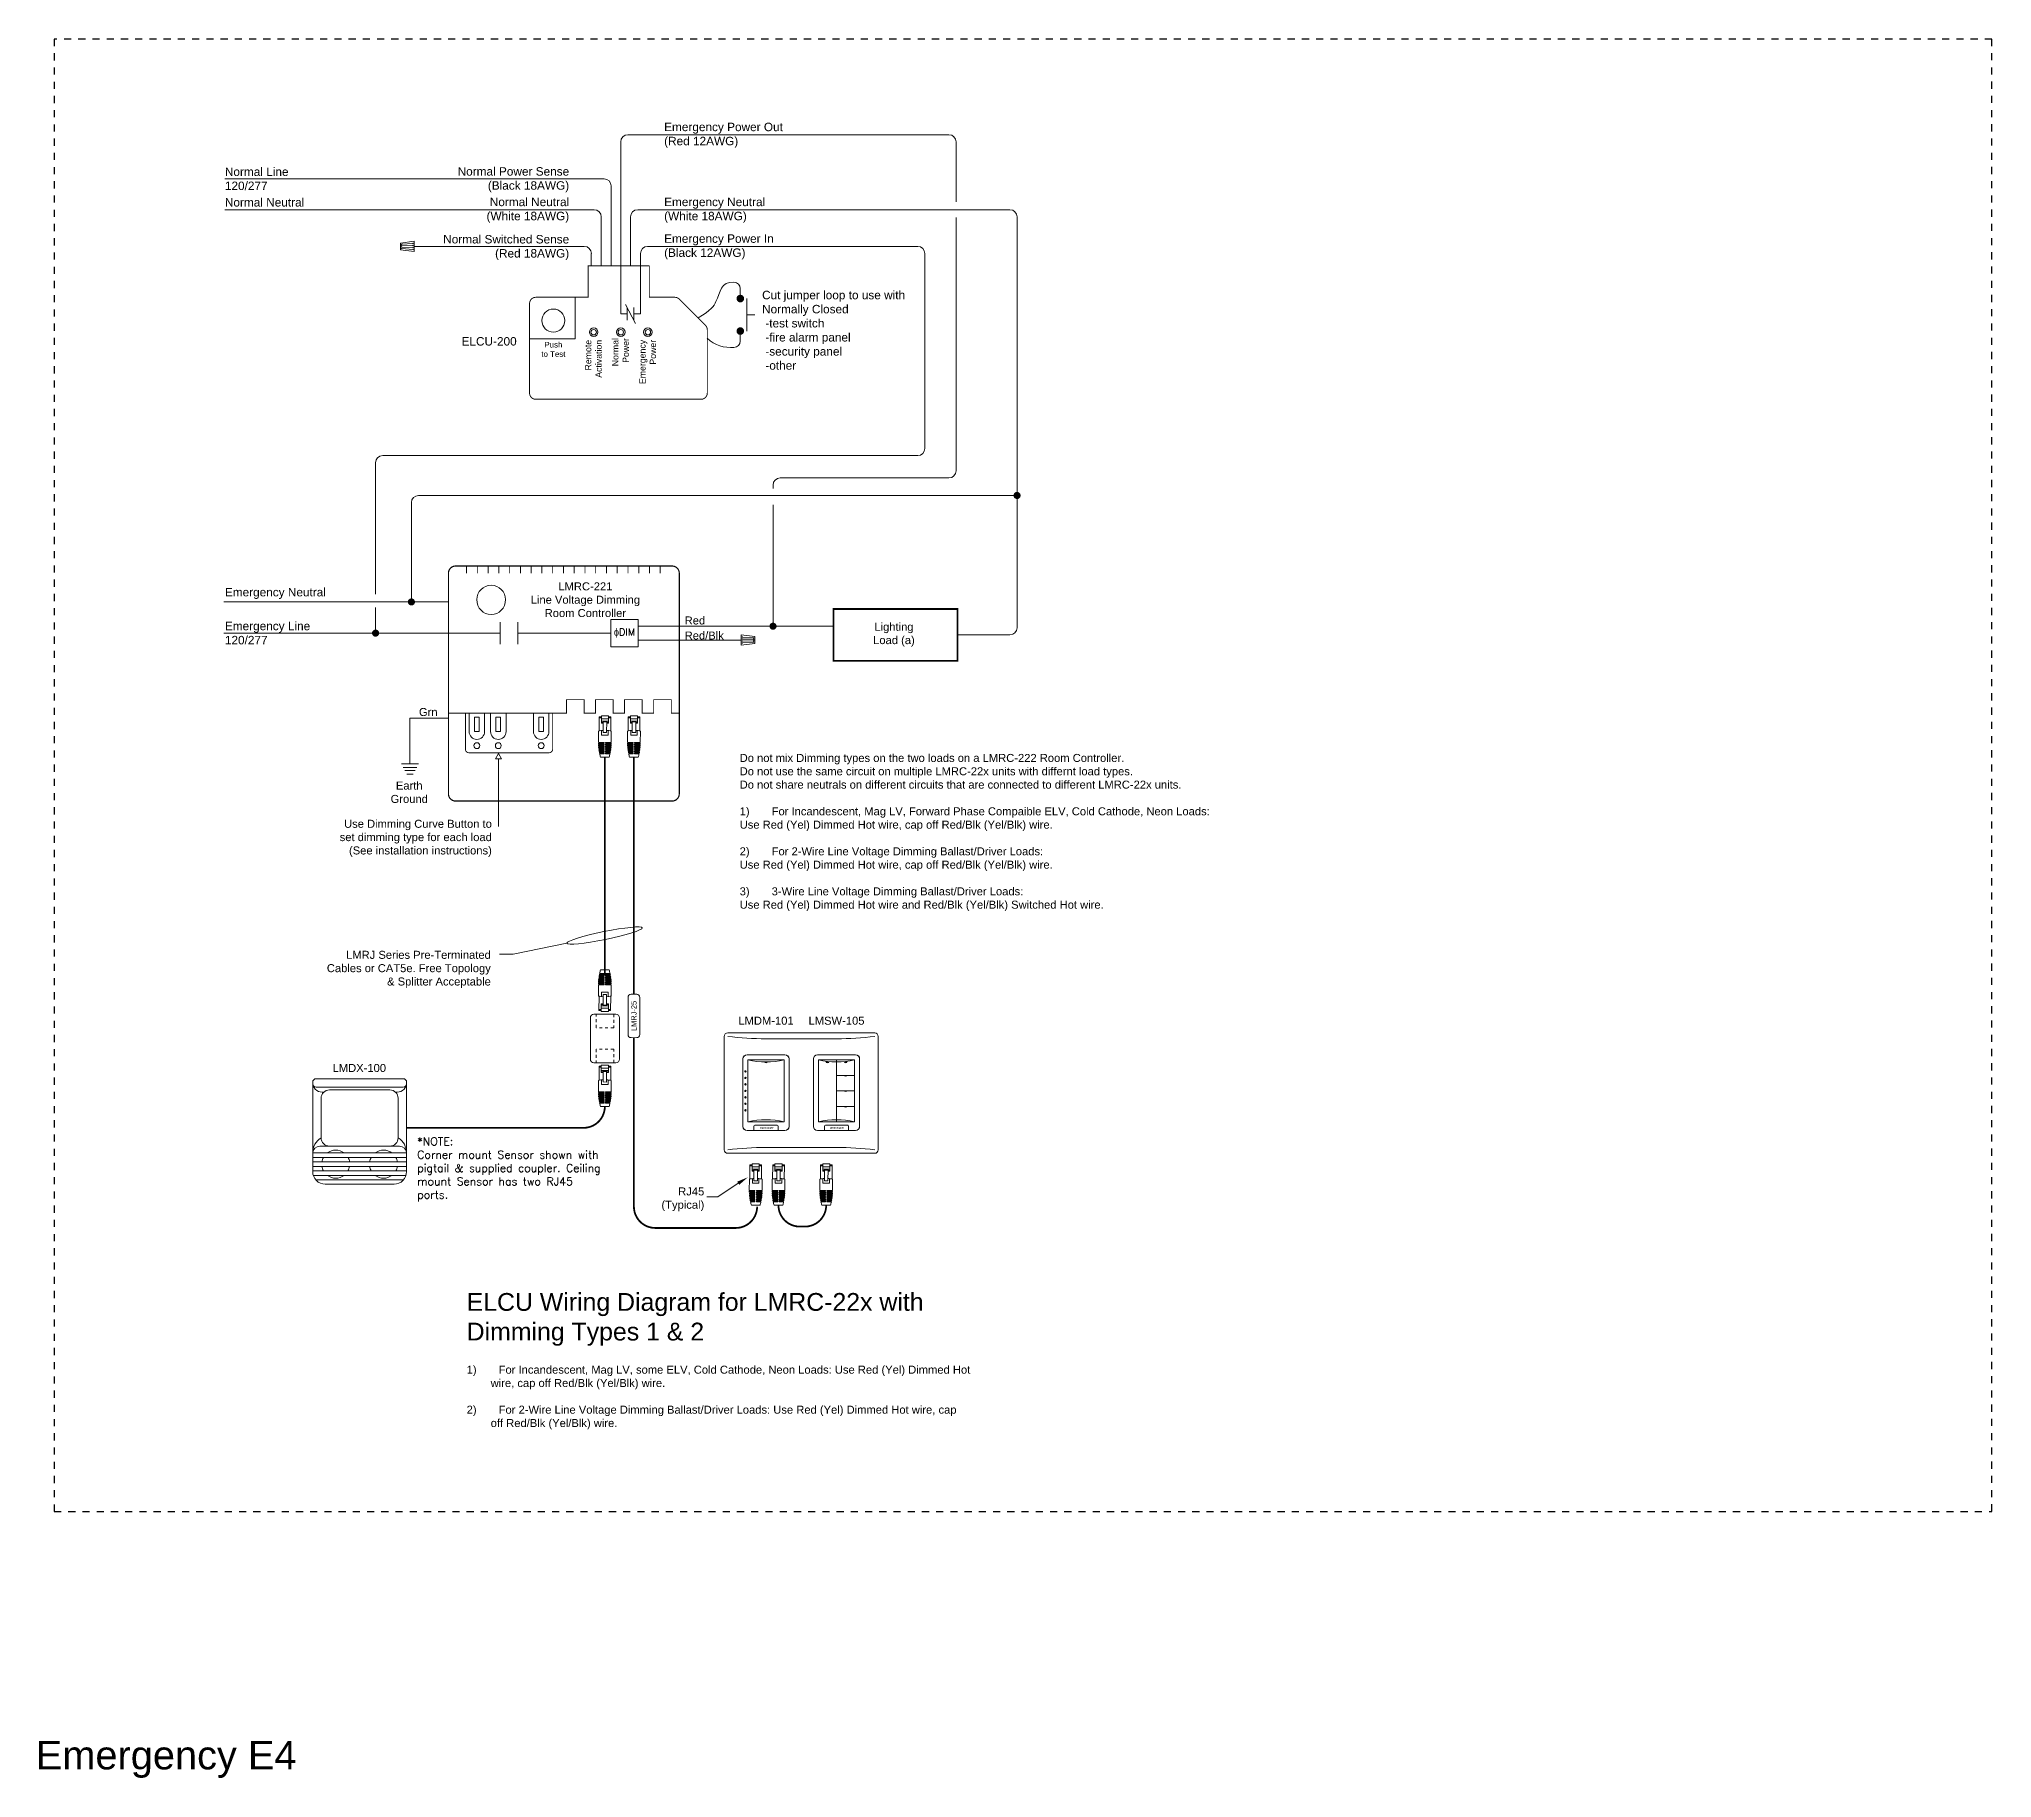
# Model space of a CAD drawing. Header units: inches. Extents: x -60 to 2005, y -577 to 104.
# Drawn here: x 1042.7 to 1111.4, y -114.7 to -53.6 of the extents above; entities that cross this region are included whole.
import ezdxf

# ---------------------------------------------------------------- set-up
doc = ezdxf.new("R2010")
doc.units = ezdxf.units.IN
doc.header["$MEASUREMENT"] = 0
doc.linetypes.add('Demo', pattern=[0.5, 0.25, -0.25])
doc.linetypes.add('HIDDEN', pattern=[0.375, 0.25, -0.125])
doc.layers.get('0').update_dxf_attribs({"lineweight": 5})
doc.layers.add('PS Borders', color=40, linetype='Demo', lineweight=5, plot=False)
for name, color, linetype, lineweight in [('WS', 3, 'Continuous', 5), ('WS_DETAIL', 7, 'Continuous', 5), ('WS_LineVoltage', 1, 'Continuous', 5)]:
    doc.layers.add(name, color=color, linetype=linetype, lineweight=lineweight)
doc.styles.add('ARIAL', font='arial.ttf')
doc.styles.add('ROMANS', font='ROMANS.shx', dxfattribs={"height": 0.0625})

# ---------------------------------------------------------------- blocks, each defined once
blk = doc.blocks.new('A$C28216DC1')
at = {"layer": 'WS_DETAIL'}
blk.add_lwpolyline([(22.84, 8.11), (17.13, 4.27), (13.98, 4.27)], dxfattribs=at)
blk.add_solid([(23.11, 7.67), (22.56, 8.56), (25.52, 9.76)], dxfattribs=at)
at = {"layer": 'WS_DETAIL', "linetype": 'Continuous', "insert": (13.29, 3.59), "char_height": 2.25, "width": 37.309, "attachment_point": 6, "style": 'ARIAL'}
blk.add_mtext('\\pi29.81;RJ45\\P\\pi22.42;(Typical)', dxfattribs=at)
blk = doc.blocks.new('*U130')
for p, q in [((-1.64, 7.37), (-1.63, 11.37)), ((-1.63, 11.37), (-0.99, 11.37)), ((-1.63, 11.09), (-0.99, 11.09)), ((1, 11.65), (-0.99, 11.65)), ((-0.99, 11.65), (-0.99, 9.56)), ((1, 11.65), (1, 9.56)), ((1.65, 11.37), (1, 11.37)), ((1, 11.09), (1.65, 11.09)), ((1.64, 7.37), (1.65, 11.37)), ((-1.8, 7.34), (-1.81, 4.17)), ((-0.99, 10.79), (1, 10.79)), ((-0.99, 10.12), (1, 10.12)), ((-0.5, 9.76), (-0.99, 9.76)), ((-0.99, 9.56), (-0.5, 9.56)), ((-0.9, 7.49), (-0.9, 6.2)), ((0.9, 6.2), (-0.9, 6.2)), ((-0.5, 6.9), (-0.49, 10.12)), ((0.5, 6.89), (-0.5, 6.9)), ((0.51, 9.89), (-0.49, 9.89)), ((0.5, 6.89), (0.51, 10.12)), ((1, 9.56), (0.5, 9.56)), ((1, 9.76), (0.51, 9.76)), ((0.9, 7.49), (0.9, 6.2)), ((1.81, 7.33), (1.8, 4.16)), ((-0.21, 4.16), (-1.81, 4.17)), ((-0.21, 3.92), (-1.81, 3.92)), ((-0.21, 3.67), (-1.8, 3.67)), ((-0.21, 3.42), (-1.79, 3.43)), ((-0.21, 3.18), (-1.78, 3.18)), ((-0.22, 2.93), (-1.76, 2.93)), ((-0.22, 2.69), (-1.74, 2.69)), ((-0.22, 2.44), (-1.71, 2.44)), ((-0.22, 2.19), (-1.68, 2.19)), ((-0.22, 1.95), (-1.65, 1.95)), ((-0.22, 1.7), (-1.61, 1.7)), ((-0.22, 1.45), (-1.57, 1.45)), ((-0.22, 1.21), (-1.52, 1.21)), ((-0.22, 0.96), (-1.47, 0.96)), ((-1.21, 0), (1.21, 0)), ((-0.81, 3.67), (-0.82, 3.43)), ((-0.82, 3.18), (-0.82, 2.93)), ((-0.82, 2.69), (-0.82, 2.44)), ((-0.82, 2.19), (-0.82, 1.95)), ((-0.82, 1.7), (-0.82, 1.45)), ((-0.82, 1.21), (-0.82, 0.96)), ((-0.81, 4.16), (-0.81, 3.92)), ((-0.22, 2.93), (-0.21, 3.18)), ((-0.22, 2.44), (-0.22, 2.69)), ((-0.22, 1.95), (-0.22, 2.19)), ((-0.22, 1.45), (-0.22, 1.7)), ((-0.22, 0.96), (-0.22, 1.21)), ((-0.21, 3.92), (-0.21, 4.16)), ((-0.21, 3.42), (-0.21, 3.67)), ((0.2, 1.95), (0.2, 2.19)), ((1.67, 2.19), (0.2, 2.19)), ((1.64, 1.94), (0.2, 1.95)), ((0.2, 1.45), (0.2, 1.7)), ((1.6, 1.7), (0.2, 1.7)), ((1.55, 1.45), (0.2, 1.45)), ((0.2, 0.96), (0.2, 1.21)), ((1.51, 1.2), (0.2, 1.21)), ((1.45, 0.96), (0.2, 0.96)), ((0.21, 3.92), (0.21, 4.16)), ((1.8, 4.16), (0.21, 4.16)), ((1.8, 3.91), (0.21, 3.92)), ((0.21, 3.42), (0.21, 3.67)), ((1.79, 3.67), (0.21, 3.67)), ((1.78, 3.42), (0.21, 3.42)), ((0.21, 2.93), (0.21, 3.18)), ((1.77, 3.18), (0.21, 3.18)), ((1.75, 2.93), (0.21, 2.93)), ((0.21, 2.44), (0.21, 2.68)), ((1.73, 2.68), (0.21, 2.68)), ((1.7, 2.44), (0.21, 2.44)), ((0.8, 1.7), (0.8, 1.45)), ((0.8, 1.21), (0.8, 0.96)), ((0.81, 4.16), (0.81, 3.92)), ((0.81, 3.67), (0.81, 3.42)), ((0.81, 3.18), (0.81, 2.93)), ((0.81, 2.68), (0.81, 2.44)), ((0.81, 2.19), (0.81, 1.94))]:
    blk.add_line(p, q)
for centre, radius, start, end in [((-0.01, -0.65), 8.19, 93.4212, 102.6603), ((-0.01, -0.65), 8.19, 77.1781, 86.4172), ((13.26, 4.15), 15.07, 180.8562, 181.7934), ((13.26, 4.15), 15.07, 182.7312, 183.6696), ((13.26, 4.15), 15.07, 184.6091, 185.5499), ((13.26, 4.15), 15.07, 186.4922, 187.4363), ((13.26, 4.15), 15.07, 188.3824, 189.3309), ((13.26, 4.15), 15.07, 190.282, 191.2359), ((13.26, 4.15), 15.07, 192.1931, 195.9571), ((-13.27, 4.18), 15.07, 343.8813, 347.6453), ((-13.27, 4.18), 15.07, 348.6025, 349.5565), ((-13.27, 4.18), 15.07, 350.5075, 351.456), ((-13.27, 4.18), 15.07, 352.4021, 353.3462), ((-13.27, 4.18), 15.07, 354.2885, 355.2293), ((-13.27, 4.18), 15.07, 356.1688, 357.1073), ((-13.27, 4.18), 15.07, 358.045, 358.9822)]:
    blk.add_arc(centre, radius, start, end)
blk = doc.blocks.new('*U131')
for p, q in [((1.21, 0), (-1.21, 0)), ((-1.81, -7.33), (-1.8, -4.16)), ((-1.8, -3.91), (-0.21, -3.92)), ((-1.8, -4.16), (-0.21, -4.16)), ((-1.79, -3.67), (-0.21, -3.67)), ((-1.78, -3.42), (-0.21, -3.42)), ((-1.77, -3.18), (-0.21, -3.18)), ((-1.75, -2.93), (-0.21, -2.93)), ((-1.73, -2.68), (-0.21, -2.68)), ((-1.7, -2.44), (-0.21, -2.44)), ((-1.67, -2.19), (-0.2, -2.19)), ((-1.64, -1.94), (-0.2, -1.95)), ((-1.6, -1.7), (-0.2, -1.7)), ((-1.55, -1.45), (-0.2, -1.45)), ((-1.51, -1.2), (-0.2, -1.21)), ((-1.45, -0.96), (-0.2, -0.96)), ((-0.81, -2.19), (-0.81, -1.94)), ((-0.81, -2.68), (-0.81, -2.44)), ((-0.81, -3.18), (-0.81, -2.93)), ((-0.81, -3.67), (-0.81, -3.42)), ((-0.81, -4.16), (-0.81, -3.92)), ((-0.8, -1.21), (-0.8, -0.96)), ((-0.8, -1.7), (-0.8, -1.45)), ((-0.21, -2.44), (-0.21, -2.68)), ((-0.21, -2.93), (-0.21, -3.18)), ((-0.21, -3.42), (-0.21, -3.67)), ((-0.21, -3.92), (-0.21, -4.16)), ((-0.2, -0.96), (-0.2, -1.21)), ((-0.2, -1.45), (-0.2, -1.7)), ((-0.2, -1.95), (-0.2, -2.19)), ((0.22, -2.93), (0.21, -3.18)), ((0.21, -3.18), (1.78, -3.18)), ((0.21, -3.42), (1.79, -3.43)), ((0.21, -3.42), (0.21, -3.67)), ((0.21, -3.67), (1.8, -3.67)), ((0.21, -3.92), (1.81, -3.92)), ((0.21, -3.92), (0.21, -4.16)), ((0.21, -4.16), (1.81, -4.17)), ((0.22, -0.96), (1.47, -0.96)), ((0.22, -0.96), (0.22, -1.21)), ((0.22, -1.21), (1.52, -1.21)), ((0.22, -1.45), (1.57, -1.45)), ((0.22, -1.45), (0.22, -1.7)), ((0.22, -1.7), (1.61, -1.7)), ((0.22, -1.95), (1.65, -1.95)), ((0.22, -1.95), (0.22, -2.19)), ((0.22, -2.19), (1.68, -2.19)), ((0.22, -2.44), (1.71, -2.44)), ((0.22, -2.44), (0.22, -2.69)), ((0.22, -2.69), (1.74, -2.69)), ((0.22, -2.93), (1.76, -2.93)), ((0.81, -3.67), (0.82, -3.43)), ((0.81, -4.16), (0.81, -3.92)), ((0.82, -1.21), (0.82, -0.96)), ((0.82, -1.7), (0.82, -1.45)), ((0.82, -2.19), (0.82, -1.95)), ((0.82, -2.69), (0.82, -2.44)), ((0.82, -3.18), (0.82, -2.93)), ((1.8, -7.34), (1.81, -4.17)), ((-1.64, -7.37), (-1.65, -11.37)), ((-1, -11.65), (-1, -9.56)), ((-1, -9.56), (-0.5, -9.56)), ((-1, -9.76), (-0.51, -9.76)), ((0.99, -10.12), (-1, -10.12)), ((0.99, -10.79), (-1, -10.79)), ((-0.9, -7.49), (-0.9, -6.2)), ((-0.9, -6.2), (0.9, -6.2)), ((-0.5, -6.89), (-0.51, -10.12)), ((-0.51, -9.89), (0.49, -9.89)), ((-0.5, -6.89), (0.5, -6.9)), ((0.5, -6.9), (0.49, -10.12)), ((0.99, -9.56), (0.5, -9.56)), ((0.5, -9.76), (0.99, -9.76)), ((0.9, -7.49), (0.9, -6.2)), ((0.99, -11.65), (0.99, -9.56)), ((1.64, -7.37), (1.63, -11.37)), ((-1, -11.09), (-1.65, -11.09)), ((-1.65, -11.37), (-1, -11.37)), ((-1, -11.65), (0.99, -11.65)), ((1.63, -11.09), (0.99, -11.09)), ((1.63, -11.37), (0.99, -11.37))]:
    blk.add_line(p, q)
for centre, radius, start, end in [((13.27, -4.18), 15.07, 163.8813, 167.6453), ((13.27, -4.18), 15.07, 178.045, 178.9822), ((13.27, -4.18), 15.07, 176.1688, 177.1073), ((13.27, -4.18), 15.07, 174.2885, 175.2293), ((13.27, -4.18), 15.07, 172.4021, 173.3462), ((13.27, -4.18), 15.07, 170.5075, 171.456), ((13.27, -4.18), 15.07, 168.6025, 169.5565), ((-13.26, -4.15), 15.07, 12.1931, 15.9571), ((-13.26, -4.15), 15.07, 10.282, 11.2359), ((-13.26, -4.15), 15.07, 8.3824, 9.3309), ((-13.26, -4.15), 15.07, 6.4922, 7.4363), ((-13.26, -4.15), 15.07, 4.6091, 5.5499), ((-13.26, -4.15), 15.07, 2.7312, 3.6696), ((-13.26, -4.15), 15.07, 0.8562, 1.7934), ((0.01, 0.65), 8.19, 257.1781, 266.4172), ((0.01, 0.65), 8.19, 273.4212, 282.6603)]:
    blk.add_arc(centre, radius, start, end)
blk = doc.blocks.new('*U135')
at = {"linetype": 'HIDDEN'}
for p, q in [((-2.48, 3.03), (-2.48, 6.83)), ((2.48, 6.83), (2.48, 3.03)), ((2.48, 3.03), (-2.48, 3.03)), ((2.48, -3.03), (-2.48, -3.03)), ((-2.48, -3.03), (-2.48, -6.83)), ((2.48, -6.83), (2.48, -3.03))]:
    blk.add_line(p, q, dxfattribs=at)
for p, q in [((2.48, 6.83), (-2.48, 6.83)), ((2.48, -6.83), (-2.48, -6.83))]:
    blk.add_line(p, q)
for points in [[(-2.48, -6.83), (-3.08, -6.83, -0.414214), (-4.08, -5.83), (-4.08, 5.83, -0.414214), (-3.08, 6.83), (-2.48, 6.83)], [(2.48, 6.83), (3.08, 6.83, -0.414214), (4.08, 5.83), (4.08, -5.83, -0.414214), (3.08, -6.83), (2.48, -6.83)]]:
    blk.add_lwpolyline(points, format="xyb")
blk = doc.blocks.new('*U138')
at = {"const_width": 0.5}
for points in [[(0, 132.37), (0, 6)], [(34.64, 6), (34.64, 6)], [(6, 0), (28.64, 0)]]:
    blk.add_lwpolyline(points, dxfattribs=at)
for points in [[(0, 6, 0.414214), (6, 0)], [(28.64, 0, 0.414214), (34.64, 6)]]:
    blk.add_lwpolyline(points, format="xyb", dxfattribs=at)
blk = doc.blocks.new('*U134')
blk.add_lwpolyline([(-1.66, -5.21), (-1.66, 5.21, -0.414214), (-0.78, 6.09), (0.78, 6.09, -0.414214), (1.66, 5.21), (1.66, -5.21, -0.414214), (0.78, -6.09), (-0.78, -6.09, -0.414214)], format="xyb", close=True)
at = {"insert": (0, 0), "char_height": 1.5, "attachment_point": 5, "rotation": 90, "style": 'ARIAL', "bg_fill": 3, "box_fill_scale": 1, "bg_fill_color": 256, "bg_fill_transparency": 0}
blk.add_mtext_dynamic_manual_height_columns('LMRJ-25', width=12.0337, gutter_width=70, heights=[0], dxfattribs=at)
blk = doc.blocks.new('*U264')
for p, q in [((-17.89, 50.31), (-17.89, 44.1)), ((-17.89, 50.31), (-17.89, 44.1)), ((-12.94, 50.31), (-12.94, 44.1)), ((-12.94, 50.31), (-12.94, 44.1)), ((-26, 47.2), (-17.89, 47.2)), ((-12.94, 47.2), (13.17, 47.2)), ((-26.64, 24.72), (-26.64, 19.51)), ((-22.27, 19.51), (-22.27, 24.72)), ((-20.61, 24.72), (-20.61, 19.51)), ((-16.25, 19.51), (-16.25, 24.72)), ((-8.56, 24.72), (-8.56, 19.51)), ((-4.19, 19.51), (-4.19, 24.72))]:
    blk.add_line(p, q)
for points, const_width in [([(-0.09, 66.07), (30.45, 66.07, -0.414214), (32.44, 64.07), (32.44, 2, -0.414214), (30.45, 0), (-30.45, 0, -0.414214), (-32.44, 2), (-32.44, 64.07, -0.414214), (-30.45, 66.07), (-0.09, 66.07)], 0.343), ([(-27.68, 24.72), (-27.68, 14.58, 0.414214), (-26.68, 13.58), (-4.15, 13.58, 0.414214), (-3.15, 14.58), (-3.15, 24.72)], 0.25)]:
    blk.add_lwpolyline(points, format="xyb", dxfattribs=dict(const_width=const_width))
at = {"const_width": 0.25}
for points in [[(-27.34, 64.06), (-27.34, 66.07)], [(-24.32, 64.06), (-24.32, 66.07)], [(-21.29, 64.06), (-21.29, 66.07)], [(-18.27, 64.06), (-18.27, 66.07)], [(-15.24, 64.06), (-15.24, 66.07)], [(-12.22, 64.06), (-12.22, 66.07)], [(-9.19, 64.06), (-9.19, 66.07)], [(-6.17, 64.06), (-6.17, 66.07)], [(-3.15, 64.06), (-3.15, 66.07)], [(-0.12, 64.06), (-0.12, 66.07)], [(2.9, 64.06), (2.9, 66.07)], [(5.93, 64.06), (5.93, 66.07)], [(8.95, 64.06), (8.95, 66.07)], [(11.98, 64.06), (11.98, 66.07)], [(15, 64.06), (15, 66.07)], [(18.03, 64.06), (18.03, 66.07)], [(21.05, 64.06), (21.05, 66.07)], [(24.07, 64.06), (24.07, 66.07)], [(27.1, 64.06), (27.1, 66.07)], [(32.44, 24.72), (30.2, 24.72), (30.2, 28.51), (25.24, 28.51), (25.24, 24.72), (22.03, 24.72), (22.03, 28.51), (17.07, 28.51), (17.07, 24.72), (13.86, 24.72), (13.86, 28.51), (8.9, 28.51), (8.9, 24.72), (5.69, 24.72), (5.69, 28.51), (0.73, 28.51), (0.73, 24.72), (-32.44, 24.72)]]:
    blk.add_lwpolyline(points, dxfattribs=at)
blk.add_lwpolyline([(-20.43, 52.43), (-21.24, 52.51), (-21.99, 52.75), (-22.67, 53.13), (-23.27, 53.64), (-23.77, 54.26), (-24.14, 54.98), (-24.38, 55.78), (-24.46, 56.64), (-24.46, 56.64), (-24.38, 57.45), (-24.14, 58.2), (-23.77, 58.89), (-23.27, 59.49), (-22.67, 59.98), (-21.99, 60.36), (-21.24, 60.59), (-20.43, 60.68), (-20.43, 60.68), (-19.63, 60.59), (-18.87, 60.36), (-18.19, 59.98), (-17.59, 59.49), (-17.09, 58.89), (-16.72, 58.2), (-16.48, 57.45), (-16.4, 56.64), (-16.4, 56.64), (-16.48, 55.78), (-16.72, 54.98), (-17.09, 54.26), (-17.59, 53.64), (-18.19, 53.13), (-18.87, 52.75), (-19.63, 52.51), (-20.43, 52.43), (-20.43, 52.43), (-20.43, 52.43)])
for points in [[(13.17, 51.08), (20.92, 51.08), (20.92, 43.33), (13.17, 43.33)], [(-25.12, 19.51), (-23.79, 19.51), (-23.79, 23.54), (-25.12, 23.54)], [(-19.09, 19.51), (-17.77, 19.51), (-17.77, 23.54), (-19.09, 23.54)], [(-7.04, 19.51), (-5.71, 19.51), (-5.71, 23.54), (-7.04, 23.54)]]:
    blk.add_lwpolyline(points, close=True)
for centre in [(-24.45, 15.57), (-18.43, 15.57), (-6.37, 15.57)]:
    blk.add_circle(centre, 0.819)
for centre in [(-24.45, 19.51), (-18.43, 19.51), (-6.37, 19.51)]:
    blk.add_arc(centre, 2.18, 180, 0)
at = {"insert": (6.05, 61.48), "char_height": 2.25, "width": 40.9705, "attachment_point": 2, "style": 'ROMANS'}
blk.add_mtext('{\\fArial|b0|i0|c0|p34;LMRC-221\\PLine Voltage Dimming\\PRoom Controller}', dxfattribs=at)
at = {"linetype": 'Continuous', "insert": (17.05, 47.2), "char_height": 2, "width": 5.8059, "attachment_point": 5, "style": 'ROMANS'}
blk.add_mtext('ɸDIM', dxfattribs=at)
blk = doc.blocks.new('WallPlate2Gang')
for p, q in [((-19.83, 33.84), (19.83, 33.84)), ((0, 33.84), (1.69, 33.84)), ((19.83, 33.84), (21.52, 33.84)), ((-20.79, 0.96), (-20.79, 32.88)), ((-14.38, 27.7), (-3.75, 27.7)), ((10.76, 32.2), (-9.07, 32.2)), ((5.44, 27.7), (16.08, 27.7)), ((22.48, 32.88), (22.48, 0.96)), ((-15.56, 26.52), (-15.56, 7.57)), ((-2.57, 26.52), (-2.57, 7.57)), ((4.26, 26.52), (4.26, 7.57)), ((17.26, 26.52), (17.26, 7.57)), ((-3.75, 6.39), (-14.38, 6.39)), ((16.08, 6.39), (5.44, 6.39)), ((-19.83, 0), (19.83, 0)), ((10.76, 1.64), (-9.07, 1.64)), ((0, 0), (1.69, 0)), ((19.83, 0), (21.52, 0))]:
    blk.add_line(p, q)
for centre, radius, start, end in [((-19.83, 32.88), 0.96, 90, 180), ((21.52, 32.88), 0.96, 0, 90), ((-9.07, 117.54), 85.35, 262.7571, 270), ((-14.38, 26.52), 1.18, 90, 180), ((-3.75, 26.52), 1.18, 0, 90), ((5.44, 26.52), 1.18, 90, 180), ((10.76, 117.54), 85.35, 270, 277.2429), ((16.08, 26.52), 1.18, 0, 90), ((-14.38, 7.57), 1.18, 180, 270), ((-3.75, 7.57), 1.18, 270, 0), ((5.44, 7.57), 1.18, 180, 270), ((16.08, 7.57), 1.18, 270, 0), ((-19.83, 0.96), 0.96, 180, 270), ((-9.07, -83.7), 85.35, 90, 97.2429), ((10.76, -83.7), 85.35, 82.7571, 90), ((21.52, 0.96), 0.96, 270, 0)]:
    blk.add_arc(centre, radius, start, end)
blk = doc.blocks.new('*U189')
blk.add_blockref('WallPlate2Gang', (9.07, 0))
blk = doc.blocks.new('*U207')
for p, q in [((-6.5, 20.13), (-6.5, 1.18)), ((-5.32, 21.31), (5.32, 21.31)), ((-5.07, 2.44), (-5.07, 19.89)), ((-5.07, 19.89), (5.07, 19.89)), ((-5.07, 19.89), (5.07, 19.89)), ((-0.33, 19.29), (-0.33, 19.19)), ((0.33, 19.29), (0.33, 19.19)), ((5.07, 19.89), (5.07, 2.44)), ((6.5, 20.13), (6.5, 1.18)), ((5.32, 0), (-5.32, 0)), ((5.07, 2.44), (-5.07, 2.44)), ((5.07, 2.44), (-5.07, 2.44)), ((-3.38, 1.24), (-3.38, 0)), ((3.14, 1.48), (-3.14, 1.48)), ((3.38, 1.24), (3.38, 0))]:
    blk.add_line(p, q)
for centre in [(-5.78, 16.63), (-5.78, 14.81), (-5.78, 12.99), (-5.78, 11.16), (-5.78, 9.34), (-5.78, 7.52), (-5.78, 5.7)]:
    blk.add_circle(centre, 0.199)
for centre, radius, start, end in [((-5.32, 20.13), 1.18, 90, 180), ((0, 41.25), 21.96, 256.6482, 283.3518), ((0, 19.73), 0.639, 238.6629, 301.3371), ((5.32, 20.13), 1.18, 0, 90), ((-5.32, 1.18), 1.18, 180, 270), ((0, -18.92), 21.96, 76.6482, 103.3518), ((-3.14, 1.24), 0.239, 90, 180), ((3.14, 1.24), 0.239, 0, 90), ((5.32, 1.18), 1.18, 270, 0)]:
    blk.add_arc(centre, radius, start, end)
at = {"style": 'ARIAL'}
for s, insert, char_height, width, attachment_point in [('LMDM-101', (0, 32.02), 2.25, 40.9705, 2), ('{\\fArial|b1|i1|c0|p34;Wattstopper}', (-1.79, 1.04), 0.4798, 3.7953, 1)]:
    blk.add_mtext(s, dxfattribs=dict(at, insert=insert, char_height=char_height, width=width, attachment_point=attachment_point))
blk = doc.blocks.new('*U250')
for p, q in [((-6.5, 20.13), (-6.5, 1.18)), ((-5.32, 21.31), (5.32, 21.31)), ((-5.07, 2.44), (-5.07, 19.89)), ((-5.07, 19.89), (5.07, 19.89)), ((-2.87, 19.29), (-2.87, 19.19)), ((-2.2, 19.29), (-2.87, 19.29)), ((-2.2, 19.29), (-2.2, 19.19)), ((0, 19.29), (0, 19.89)), ((0, 19.29), (0, 3.04)), ((2.2, 19.29), (2.2, 19.19)), ((2.2, 19.29), (2.87, 19.29)), ((2.87, 19.29), (2.87, 19.19)), ((5.07, 19.89), (5.07, 2.44)), ((6.5, 20.13), (6.5, 1.18)), ((0, 15.52), (5.07, 15.52)), ((0, 11.16), (5.07, 11.16)), ((2.2, 15.52), (2.2, 15.42)), ((2.2, 11.16), (2.2, 11.06)), ((2.87, 15.52), (2.87, 15.42)), ((2.87, 11.16), (2.87, 11.06)), ((0, 6.8), (5.07, 6.8)), ((2.2, 6.8), (2.2, 6.7)), ((2.87, 6.8), (2.87, 6.7)), ((5.32, 0), (-5.32, 0)), ((5.07, 2.44), (-5.07, 2.44)), ((-3.38, 1.24), (-3.38, 0)), ((3.14, 1.48), (-3.14, 1.48)), ((0, 3.04), (0, 2.44)), ((3.38, 1.24), (3.38, 0))]:
    blk.add_line(p, q)
for centre, radius, start, end in [((-5.32, 20.13), 1.18, 90, 180), ((0, 41.25), 21.96, 256.6482, 283.3518), ((-2.54, 19.73), 0.639, 238.6629, 301.3371), ((2.54, 19.73), 0.639, 238.6629, 301.3371), ((5.32, 20.13), 1.18, 0, 90), ((2.54, 15.96), 0.639, 238.6629, 301.3371), ((2.54, 11.6), 0.639, 238.6629, 301.3371), ((2.54, 7.24), 0.639, 238.6629, 301.3371), ((-5.32, 1.18), 1.18, 180, 270), ((0, -18.92), 21.96, 76.6482, 103.3518), ((-3.14, 1.24), 0.239, 90, 180), ((3.14, 1.24), 0.239, 0, 90), ((5.32, 1.18), 1.18, 270, 0)]:
    blk.add_arc(centre, radius, start, end)
at = {"style": 'ARIAL'}
for s, insert, char_height, width, attachment_point in [('LMSW-105', (0, 32.02), 2.25, 40.9705, 2), ('{\\fArial|b1|i1|c0|p34;Wattstopper}', (-1.79, 1.04), 0.4798, 3.7953, 1)]:
    blk.add_mtext(s, dxfattribs=dict(at, insert=insert, char_height=char_height, width=width, attachment_point=attachment_point))

msp = doc.modelspace()

# ---------------------------------------------------------------- linework, layer by layer
for p, q in [((1055.914, -60.719), (1055.444, -60.78)), ((1055.444, -61.017), (1055.444, -60.78)), ((1055.914, -61.078), (1055.444, -61.017)), ((1055.877, -60.795), (1055.482, -60.824)), ((1055.877, -60.864), (1055.482, -60.874)), ((1055.877, -60.933), (1055.482, -60.924)), ((1055.877, -61.003), (1055.482, -60.974)), ((1055.914, -61.078), (1055.914, -60.719)), ((1063.348, -62.936), (1063.7, -63.606)), ((1063.408, -63.492), (1063.408, -63.05)), ((1063.64, -63.05), (1063.64, -63.492)), ((1063.408, -63.271), (1063.178, -63.271)), ((1063.874, -63.271), (1063.64, -63.271)), ((1070.653, -73.643), (1070.653, -75.461)), ((1063.795, -74.249), (1067.241, -74.249)), ((1067.416, -74.913), (1067.416, -74.554)), ((1067.416, -74.554), (1067.886, -74.615)), ((1067.453, -74.629), (1067.849, -74.658)), ((1067.453, -74.699), (1067.849, -74.708)), ((1067.453, -74.768), (1067.849, -74.758)), ((1067.886, -74.852), (1067.886, -74.615)), ((1075.014, -74.552), (1076.856, -74.552)), ((1067.416, -74.913), (1067.886, -74.852)), ((1067.453, -74.837), (1067.849, -74.808)), ((1058.882, -78.725), (1058.775, -78.91)), ((1058.775, -78.91), (1058.989, -78.91)), ((1058.989, -78.91), (1058.775, -78.91)), ((1058.882, -78.725), (1058.989, -78.91)), ((1058.882, -78.91), (1058.882, -81.283)), ((1055.471, -79.086), (1056.074, -79.086)), ((1055.536, -79.212), (1056.009, -79.212)), ((1055.592, -79.322), (1055.952, -79.322)), ((1055.66, -79.448), (1055.884, -79.448)), ((1059.399, -85.775), (1058.913, -85.775)), ((1052.354, -90.273), (1052.354, -90.325)), ((1052.355, -90.339), (1052.355, -93.418)), ((1052.475, -90.153), (1055.533, -90.153)), ((1055.533, -90.446), (1052.475, -90.446)), ((1055.064, -90.547), (1052.944, -90.547)), ((1055.652, -90.339), (1055.652, -93.418)), ((1055.653, -90.273), (1055.653, -90.325)), ((1052.651, -90.84), (1052.651, -92.227)), ((1055.357, -90.84), (1055.357, -92.227)), ((1055.408, -92.52), (1052.6, -92.52)), ((1055.652, -92.759), (1052.355, -92.759)), ((1055.652, -92.918), (1052.355, -92.918)), ((1055.652, -93.076), (1052.355, -93.076)), ((1055.652, -93.234), (1052.355, -93.234)), ((1055.652, -93.393), (1052.355, -93.393)), ((1055.632, -93.551), (1052.376, -93.551)), ((1055.541, -93.71), (1052.467, -93.71)), ((1055.214, -93.856), (1052.794, -93.856))]:
    msp.add_line(p, q)
at = {"color": 7}
for p, q in [((1067.381, -62.381), (1067.381, -62.733)), ((1061.583, -64.149), (1061.583, -62.688)), ((1067.612, -62.733), (1067.612, -63.874)), ((1067.889, -63.304), (1067.612, -63.304)), ((1059.975, -64.149), (1061.583, -64.149)), ((1067.381, -63.874), (1067.381, -64.226))]:
    msp.add_line(p, q, dxfattribs=at)
at = {"linetype": 'Continuous'}
msp.add_line((1059.399, -85.775), (1061.286, -85.39), dxfattribs=at)
at = {"const_width": 0.033}
for points in [[(1064.184, -61.578), (1064.184, -62.688), (1065.081, -62.688, -0.199289), (1065.236, -62.753), (1066.156, -63.675, -0.198535), (1066.221, -63.831), (1066.221, -66.053, -0.414214), (1066.001, -66.273), (1060.195, -66.273, -0.414214), (1059.975, -66.053), (1059.975, -65.881)], [(1059.975, -65.881), (1059.975, -62.908, -0.414214), (1060.195, -62.688), (1062.038, -62.688), (1062.038, -61.578), (1063.009, -61.578), (1064.184, -61.578)]]:
    msp.add_lwpolyline(points, format="xyb", dxfattribs=at)
at = {"color": 7, "linetype": 'Continuous', "const_width": 0.133}
for points in [[(1067.314, -62.733, -1), (1067.448, -62.733, -1)], [(1067.314, -63.874, 1), (1067.448, -63.874, 1)]]:
    msp.add_lwpolyline(points, format="xyb", close=True, dxfattribs=at)
at = {"linetype": 'Continuous', "const_width": 0.0625}
msp.add_lwpolyline([(1070.653, -75.461), (1075.014, -75.461), (1075.014, -73.643), (1070.653, -73.643)], close=True, dxfattribs=at)
msp.add_lwpolyline([(1057.124, -77.482), (1055.772, -77.482), (1055.772, -79.086)])
at = {"color": 7}
msp.add_circle((1060.812, -63.505), 0.404, dxfattribs=at)
for centre, radius in [((1062.228, -63.916), 0.151), ((1062.228, -63.916), 0.0952), ((1063.181, -63.916), 0.151), ((1063.181, -63.916), 0.0952), ((1064.135, -63.916), 0.151), ((1064.135, -63.916), 0.0952)]:
    msp.add_circle(centre, radius)
for centre, radius, start, end in [((1063.426, -57.223), 0.249, 90, 180), ((1076.856, -74.302), 0.25, 270, 0), ((1052.475, -90.273), 0.121, 90, 180), ((1052.475, -90.325), 0.121, 180, 270), ((1052.691, -90.284), 0.34, 189.33833, 280.31178), ((1052.944, -90.84), 0.293, 90, 180), ((1055.064, -90.84), 0.293, 0, 90), ((1055.317, -90.284), 0.34, 259.68822, 350.66167), ((1055.533, -90.273), 0.121, 0, 90), ((1055.533, -90.325), 0.121, 270, 0), ((1052.987, -92.762), 0.632, 122.17907, 180.24228), ((1052.6, -92.765), 0.244, 90, 180), ((1052.944, -92.227), 0.293, 180, 270), ((1055.064, -92.227), 0.293, 270, 0), ((1055.021, -92.762), 0.632, 359.75772, 57.82093), ((1055.408, -92.765), 0.244, 0, 90), ((1053.163, -93.154), 0.493, 151.37465, 170.93843), ((1053.163, -93.154), 0.493, 189.44431, 209.05661), ((1053.163, -93.154), 0.493, 53.19365, 126.80635), ((1053.163, -93.154), 0.493, 330.94339, 350.55569), ((1053.163, -93.154), 0.493, 9.06157, 28.62535), ((1054.844, -93.154), 0.493, 151.37465, 170.93843), ((1054.844, -93.154), 0.493, 189.44431, 209.05661), ((1054.844, -93.154), 0.493, 53.19365, 126.80635), ((1054.844, -93.154), 0.493, 330.94339, 350.55569), ((1054.844, -93.154), 0.493, 9.06157, 28.62535), ((1052.794, -93.418), 0.439, 180, 270), ((1053.163, -93.154), 0.493, 233.8289, 306.1711), ((1054.844, -93.154), 0.493, 233.8289, 306.1711), ((1055.214, -93.418), 0.439, 270, 0)]:
    msp.add_arc(centre, radius, start, end)
for centre, start, end in [((1067.159, -62.381), 0, 90), ((1067.159, -64.226), 270, 0)]:
    msp.add_arc(centre, 0.222, start, end, dxfattribs=at)
at = {"extrusion": (0, 0, -1)}
msp.add_ellipse((1062.611, -85.12), major_axis=(1.325, 0.27), ratio=0.103781, dxfattribs=at)
at = {"color": 7}
msp.add_open_spline([(1065.895, -63.413), (1066.353, -63.148), (1066.658, -62.699), (1066.7, -62.124), (1067.159, -62.159)], degree=3, knots=[0, 0, 0, 0, 0.853506, 2.600202, 2.600202, 2.600202, 2.600202], dxfattribs=at)
msp.add_open_spline([(1066.221, -64.128), (1066.472, -64.395), (1066.827, -64.468), (1067.159, -64.448)], degree=3, dxfattribs=at)
for p in [(1055.482, -60.824), (1055.482, -60.874), (1055.482, -60.924), (1055.482, -60.974), (1055.877, -60.795), (1055.877, -60.864), (1055.877, -60.933), (1055.877, -61.003), (1067.453, -74.629), (1067.453, -74.699), (1067.453, -74.768), (1067.849, -74.658), (1067.849, -74.708), (1067.849, -74.758), (1070.653, -74.249), (1067.453, -74.837), (1067.849, -74.808), (1070.653, -74.855)]:
    msp.add_point(p)
at = {"layer": 'WS', "const_width": 0.0625}
msp.add_lwpolyline([(1062.621, -78.85), (1062.62, -86.517)], dxfattribs=at)
for points in [[(1062.62, -91.129), (1062.62, -91.129, -0.414214), (1061.87, -91.879), (1055.652, -91.879)], [(1068.722, -94.599, 0.414214), (1069.471, -95.349), (1069.65, -95.349, 0.414214), (1070.399, -94.599)]]:
    msp.add_lwpolyline(points, format="xyb", dxfattribs=at)
at = {"layer": 'WS_LineVoltage'}
for p, q in [((1063.178, -63.271), (1063.178, -57.223)), ((1074.712, -56.975), (1063.426, -56.975)), ((1074.962, -59.337), (1074.962, -57.225)), ((1049.268, -58.525), (1062.593, -58.525)), ((1062.841, -61.578), (1062.841, -58.773)), ((1049.268, -59.611), (1062.245, -59.611)), ((1076.856, -59.611), (1063.774, -59.611)), ((1062.493, -61.578), (1062.493, -59.859)), ((1063.526, -61.578), (1063.526, -59.859)), ((1074.962, -68.788), (1074.962, -59.889)), ((1077.106, -74.302), (1077.106, -59.861)), ((1055.914, -60.899), (1061.897, -60.899)), ((1073.614, -60.899), (1064.122, -60.899)), ((1062.145, -61.578), (1062.145, -61.147)), ((1063.874, -63.271), (1063.874, -61.147)), ((1073.864, -68.002), (1073.864, -61.149)), ((1054.563, -73.119), (1054.563, -68.502)), ((1073.614, -68.252), (1054.813, -68.252)), ((1068.53, -69.409), (1068.53, -69.288)), ((1068.78, -69.038), (1074.712, -69.038)), ((1055.822, -73.395), (1055.822, -69.903)), ((1056.072, -69.653), (1077.106, -69.653)), ((1068.53, -74.249), (1068.53, -69.979)), ((1054.563, -74.491), (1054.563, -73.593)), ((1063.795, -74.249), (1070.653, -74.249)), ((1063.795, -74.733), (1067.416, -74.733))]:
    msp.add_line(p, q, dxfattribs=at)
at = {"layer": 'WS_LineVoltage', "const_width": 0.125}
for points in [[(1077.044, -69.653, 1), (1077.169, -69.653, 1)], [(1055.76, -73.395, 1), (1055.885, -73.395, 1)], [(1054.501, -74.491, 1), (1054.626, -74.491, 1)], [(1068.468, -74.249, 1), (1068.593, -74.249, 1)]]:
    msp.add_lwpolyline(points, format="xyb", close=True, dxfattribs=at)
at = {"layer": 'WS_LineVoltage'}
for points in [[(1057.124, -73.395), (1049.226, -73.395)], [(1057.93, -74.491), (1049.226, -74.491)]]:
    msp.add_lwpolyline(points, dxfattribs=at)
for centre, radius, start, end in [((1074.712, -57.225), 0.25, 0, 90), ((1062.593, -58.773), 0.249, 0, 90), ((1062.245, -59.859), 0.249, 0, 90), ((1063.774, -59.859), 0.249, 90, 180), ((1076.856, -59.861), 0.25, 0, 90), ((1061.897, -61.147), 0.249, 0, 90), ((1064.122, -61.147), 0.249, 90, 180), ((1073.614, -61.149), 0.25, 0, 90), ((1054.813, -68.502), 0.25, 90, 180), ((1073.614, -68.002), 0.25, 270, 0), ((1068.78, -69.288), 0.25, 90, 180), ((1074.712, -68.788), 0.25, 270, 0), ((1056.072, -69.903), 0.25, 90, 180)]:
    msp.add_arc(centre, radius, start, end, dxfattribs=at)

# ---------------------------------------------------------------- block references
at = {"xscale": 0.125, "yscale": 0.125, "zscale": 0.125}
for name, p in [('*U264', (1061.18, -80.392)), ('*U130', (1062.621, -78.85)), ('*U130', (1063.642, -78.85)), ('*U131', (1062.62, -86.329)), ('*U135', (1062.621, -88.738)), ('*U207', (1068.284, -91.974)), ('*U250', (1070.762, -91.974)), ('*U189', (1068.284, -92.772)), ('*U130', (1062.62, -91.129)), ('*U130', (1067.923, -94.599)), ('*U130', (1068.722, -94.599)), ('*U130', (1070.399, -94.599)), ('A$C28216DC1', (1064.454, -94.838))]:
    msp.add_blockref(name, p, dxfattribs=at)
at = {"layer": 'WS', "xscale": 0.125, "yscale": 0.125, "zscale": 0.125}
msp.add_blockref('*U138', (1063.642, -95.397), dxfattribs=at)

# ---------------------------------------------------------------- texts
at = {"color": 7, "style": 'ARIAL'}
for s, insert, char_height, width, attachment_point in [('Emergency Power Out\\P(Red 12AWG)', (1064.704, -56.552), 0.29701, 7.99989, 1), ('Normal Power Sense\\P(Black 18AWG)', (1061.367, -58.115), 0.29701, 7.99989, 3), ('Normal Neutral', (1049.268, -59.352), 0.29701, 5.6368, 4), ('Normal Neutral\\P(White 18AWG)', (1061.367, -59.188), 0.29701, 7.99989, 3), ('Emergency Neutral\\P(White 18AWG)', (1064.704, -59.188), 0.29701, 7.99989, 1), ('Normal Switched Sense\\P(Red 18AWG)', (1061.367, -60.499), 0.29701, 7.99989, 3), ('Emergency Power In\\P(Black 12AWG)', (1064.704, -60.476), 0.29701, 7.99989, 1), ('Cut jumper loop to use with\\PNormally Closed\\P -test switch\\P -fire alarm panel\\P -security panel\\P -other', (1068.145, -62.46), 0.29701, 8.83729, 1), ('ELCU-200', (1058.553, -64.087), 0.297, 7.47305, 2), ('Push\\Pto Test', (1060.812, -64.254), 0.198, 7.99989, 2), ('Emergency Neutral', (1049.268, -73.096), 0.29701, 5.6368, 4)]:
    msp.add_mtext(s, dxfattribs=dict(at, insert=insert, char_height=char_height, width=width, attachment_point=attachment_point))
at = {"color": 7, "linetype": 'Continuous', "char_height": 0.29701, "width": 4.07419, "attachment_point": 4, "style": 'ARIAL'}
for s, insert in [('Normal Line\\P120/277', (1049.268, -58.525)), ('Emergency Line 120/277', (1049.268, -74.491))]:
    msp.add_mtext(s, dxfattribs=dict(at, insert=insert))
at = {"char_height": 0.2201, "width": 7.08141, "attachment_point": 3, "rotation": 90, "style": 'ARIAL'}
for s, insert in [('Remote\\PActivation', (1061.924, -64.183)), ('Normal\\PPower', (1062.877, -64.121)), ('Emergency\\PPower', (1063.831, -64.183))]:
    msp.add_mtext(s, dxfattribs=dict(at, insert=insert))
at = {"linetype": 'Continuous', "style": 'ARIAL'}
for s, insert, char_height, width, attachment_point in [('Red', (1065.426, -74.048), 0.2811, 0.72574, 4), ('Red/Blk', (1065.426, -74.578), 0.2811, 1.31957, 4), ('Use Dimming Curve Button to set dimming type for each load (See installation instructions)', (1058.65, -81.051), 0.28114, 5.5991, 3), ('LMRJ Series Pre-Terminated \\PCables or CAT5e. Free Topology \\P& Splitter Acceptable', (1058.613, -85.657), 0.28114, 6.9777, 3), ('{\\Fromans|c0;*NOTE:\\PCorner mount Sensor shown with pigtail & supplied coupler. Ceiling mount Sensor has two RJ45 ports. }', (1056.028, -92.212), 0.281138, 7.21725, 1)]:
    msp.add_mtext(s, dxfattribs=dict(at, insert=insert, char_height=char_height, width=width, attachment_point=attachment_point))
at = {"style": 'ARIAL'}
for s, insert, char_height, width, attachment_point in [('Lighting Load \\FARIAL.TTF;(a)', (1072.78, -74.127), 0.28125, 1.51339, 2), ('Grn', (1056.088, -77.266), 0.281, 4.41089, 4), ('Do not mix Dimming types on the two loads on a LMRC-222 Room Controller.\\PDo not use the same circuit on multiple LMRC-22x units with differnt load types.\\PDo not share neutrals on different circuits that are connected to different LMRC-22x units.\\P\\P\\pi-0.84375,l0.84375;1)^IFor Incandescent, Mag LV, Forward Phase Compaible ELV, Cold Cathode, Neon Loads:^JUse Red (Yel) Dimmed Hot wire, cap off Red/Blk (Yel/Blk) wire.\\P\\P2)^IFor 2-Wire Line Voltage Dimming Ballast/Driver Loads:^JUse Red (Yel) Dimmed Hot wire, cap off Red/Blk (Yel/Blk) wire.\\P\\P3)^I3-Wire Line Voltage Dimming Ballast/Driver Loads:^JUse Red (Yel) Dimmed Hot wire and Red/Blk (Yel/Blk) Switched Hot wire.', (1067.358, -78.737), 0.28125, 16.24665, 1), ('Earth\\PGround', (1055.746, -80.086), 0.281, 7.21437, 5), ('LMDX-100', (1053.992, -89.634), 0.2812, 5.12131, 2), ('{\\H2.2222x;ELCU Wiring Diagram for LMRC-22x with Dimming Types 1 & 2\\P}\\P\\pi-0.84375,l0.84375;1)^IFor Incandescent, Mag LV, some ELV, Cold Cathode, Neon Loads: Use Red (Yel) Dimmed Hot wire, cap off Red/Blk (Yel/Blk) wire.\\P\\P2)^IFor 2-Wire Line Voltage Dimming Ballast/Driver Loads: Use Red (Yel) Dimmed Hot wire, cap off Red/Blk (Yel/Blk) wire.', (1057.764, -97.684), 0.28125, 17.701, 1)]:
    msp.add_mtext(s, dxfattribs=dict(at, insert=insert, char_height=char_height, width=width, attachment_point=attachment_point))
at = {"lineweight": -3, "insert": (1042.623, -113.425), "char_height": 1, "attachment_point": 1, "style": 'ARIAL'}
msp.add_mtext_dynamic_manual_height_columns('Emergency E4', width=21.74617, gutter_width=1, heights=[0], dxfattribs=at)

# ---------------------------------------------------------------- next in the draw order: block references
at = {"xscale": 0.125, "yscale": 0.125, "zscale": 0.125}
msp.add_blockref('*U134', (1063.642, -87.946), dxfattribs=at)

# ---------------------------------------------------------------- next in the draw order: linework, layer by layer
at = {"layer": 'PS Borders', "lineweight": -3}
msp.add_lwpolyline([(1043.264, -105.357), (1111.366, -105.357), (1111.366, -53.612), (1043.264, -53.612)], close=True, dxfattribs=at)

doc.saveas('drawing.dxf')
